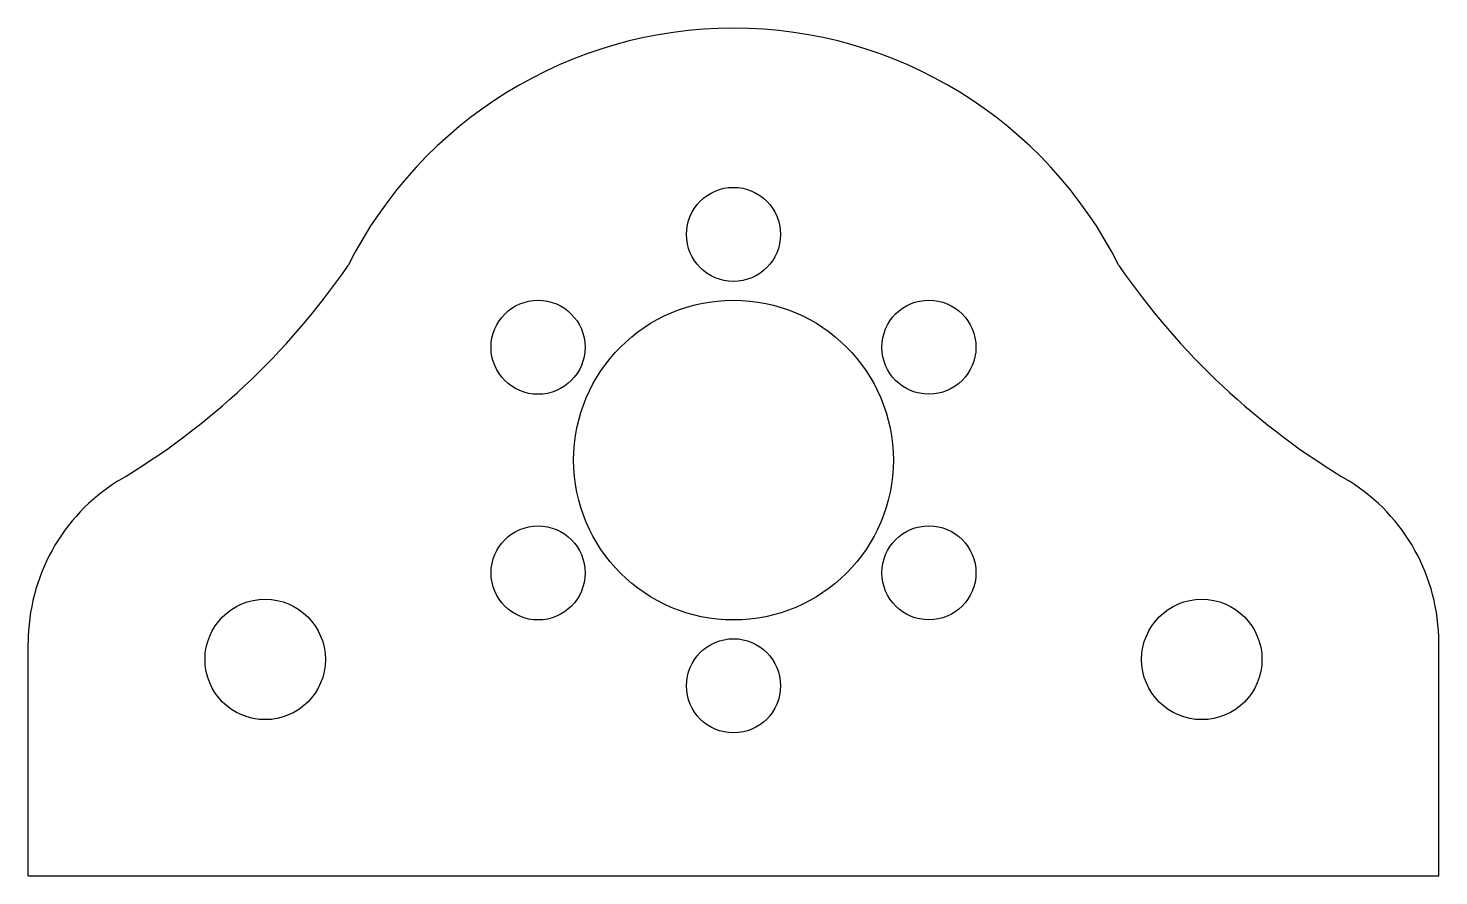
# Model space of a CAD drawing. Header units: millimetres. Extents: x -18.8 to 18.8, y -11.1 to 11.5.
import ezdxf

# ---------------------------------------------------------------- set-up
doc = ezdxf.new("R2010")
doc.units = ezdxf.units.MM

msp = doc.modelspace()

# ---------------------------------------------------------------- linework, layer by layer
at = {"color": 7, "linetype": 'Continuous', "lineweight": 25}
for p, q in [((-18.75, -11.05), (-18.75, -4.853)), ((18.75, -11.05), (18.75, -4.853)), ((-18.75, -11.05), (18.75, -11.05))]:
    msp.add_line(p, q, dxfattribs=at)
for centre, radius in [((-0.001, 5.999), 1.25), ((-5.196, 2.998), 1.25), ((0, 0), 4.25), ((5.195, 3), 1.25), ((-5.195, -3), 1.25), ((5.196, -2.998), 1.25), ((-12.45, -5.3), 1.6), ((12.45, -5.3), 1.6), ((0.001, -5.999), 1.25)]:
    msp.add_circle(centre, radius, dxfattribs=at)
for centre, radius, start, end in [((0, 0), 11.479, 26.784, 153.216), ((-26.273, 16.155), 19.428, 300.6273, 325.5768), ((26.273, 16.155), 19.428, 214.4232, 239.3727), ((-13.687, -4.853), 5.063, 122.0748, 180), ((13.687, -4.853), 5.063, 0, 57.9252)]:
    msp.add_arc(centre, radius, start, end, dxfattribs=at)

doc.saveas('drawing.dxf')
